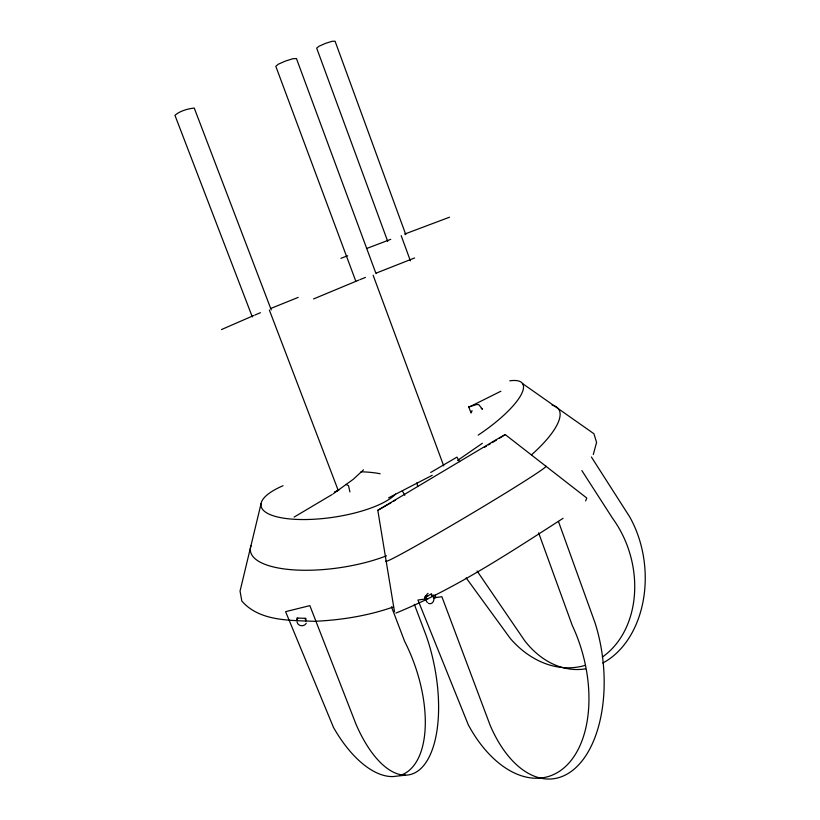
<?xml version="1.0" encoding="UTF-8"?>
<svg xmlns="http://www.w3.org/2000/svg" width="820" height="820" viewBox="0 0 820 820"><rect width="100%" height="100%" fill="white"/><g stroke="black" fill="none" stroke-linecap="round" stroke-linejoin="round"><path stroke-width="1.23" d="M428.337 595.689L425.406 596.109L425.426 600.178L424.637 597.493L431.597 593.885L432.386 596.581L431.033 594.172M261.057 503.705L240.045 591.087L241.828 601.06C259.54 621.437 289.757 620.268 314.48 621.324C341.356 620.074 368.149 615.83 393.579 606.872M593.29 454.526L596.581 442.4L593.916 433.729L522.391 383.463M585.634 500.907L586.761 498.027L505.243 434.59L497.033 439.192L377.805 510.296L394.492 611.699M471.52 412.46L471.982 410.594M297.67 618.075L296.922 620.699L296.963 618.054L305.85 618.362L305.819 621.017L305.132 618.341M306.29 623.282C304.302 627.034 297.752 626.429 297.055 621.98M363.475 469.86L353.266 479.29L333.166 493.824M482.365 443.292L457.57 460.44M563.084 518.322C509.281 552.885 455.254 588.883 395.886 613.093M503.613 435.645L505.243 434.59M332.151 494.501L294.103 517.092M499.575 438.146L502.803 436.168M488.423 444.922L490.401 443.722M492.389 442.523L496.346 440.125M430.746 472.453L456.924 457.119L459.63 461.68M484.333 447.382L486.444 446.121M388.905 503.962L391.058 502.701M393.21 501.44L395.363 500.179M387.839 504.577L377.805 510.296M432.212 475.313L388.547 497.863M500.887 391.222L469.019 407.12M425.201 597.206L425.406 596.109M221.482 329.558L253.78 315.495M313.558 298.952L358.945 280.05M254.897 315.034L260.442 312.717M270.549 308.556L298.193 297.393M360.021 279.61L365.433 277.426M376.523 272.978L414.602 257.962M340.884 258.351L347.67 255.748M366.448 248.573L390.75 239.337M469.911 406.587L476.574 404.526L478.757 404.608L482.457 409.252L481.258 408.401M404.629 234.089L449.544 217.197M334.478 491.908L336.528 491.139M433.36 597.893L441.877 596.693L490.196 725.413A112.996 63.427 83.3 0 0 576.931 766.608A112.996 63.427 83.3 0 0 595.043 622.882L558.451 521.458M428.296 598.59L417.944 600.035L468.353 724.931A109.48 66.707 74.5 0 0 566.077 765.993A109.48 66.707 74.5 0 0 572.278 625.476L538.627 532.836M405.5 775.177L392.964 776.571A100.419 50.194 70.1 0 1 333.473 727.401L285.596 611.669L309.847 605.631L356.003 724.224A103.474 46.402 78.3 0 0 424.001 765.142A103.474 46.402 78.3 0 0 426.431 636.33L414.315 604.309M346.071 484.384L348.541 485.727L349.925 491.928M466.17 577.905L510.317 638.493A93.972 74.23 74.2 0 0 585.121 665.379M477.096 571.007L524.749 640.789A97.067 71.863 84.7 0 0 585.48 668.874M581.862 470.577L612.694 518.496A93.972 74.23 74.2 0 1 602.321 657.076M591.384 456.976L629.627 516.774A97.067 71.863 84.7 0 1 602.761 663.042M402.323 490.893L404.824 495.29M252.314 316.93L174.947 115.312C179.734 111.048 187.657 108.742 194.248 108.066L271.256 309.898M391.478 606.81L404.619 641.322A100.419 50.194 70.1 0 1 400.109 775.423M269.349 310.021L338.229 490.432M355.788 281.157L275.807 66.307L278.277 64.226L285.391 61.069L292.945 58.712L296.44 58.548L376.021 273.644M373.141 275.274L443.722 465.883M387.716 241.367L316.684 48.144L319.082 46.207L325.519 43.357L332.161 41.287L335.083 41.236L405.808 234.653M468.62 406.443L471.029 413.044M401.175 235.647L410.379 260.78M433.595 596.447L433.903 597.811A5.361 4.11 83.9 0 1 430.49 603.694L429.413 603.653A5.361 4.11 83.9 0 1 428.368 603.264M416.898 482.765L417.698 486.496M425.518 597.042L425.764 598.948A5.361 4.11 83.9 0 0 427.415 602.536M435.328 594.777L435.686 597.626L433.903 597.811L433.544 594.951M425.764 598.948L426.482 595.033A5.361 4.11 83.9 0 1 428.122 593.403M339.234 489.632A9.973 1.671 -21.1 0 1 336.682 491.375M395.588 494.05A69.833 21.853 -8.4 0 1 292.525 519.162A69.833 21.853 -8.4 0 1 283.033 485.737M361.015 471.797A69.833 21.853 -8.4 0 1 380.152 473.755M386.497 555.827A86.623 29.725 -8.5 0 1 292.504 569.797A86.623 29.725 -8.5 0 1 250.971 545.741M545.894 466.221A93.121 2.716 -30.7 0 1 464.684 517.717A93.121 2.716 -30.7 0 1 386.138 560.9M552.075 405.111A82.4 25.44 -33.4 0 1 531.524 454.813M509.753 380.818A66.389 18.552 -33.4 0 1 478.173 435.133"/></g></svg>
